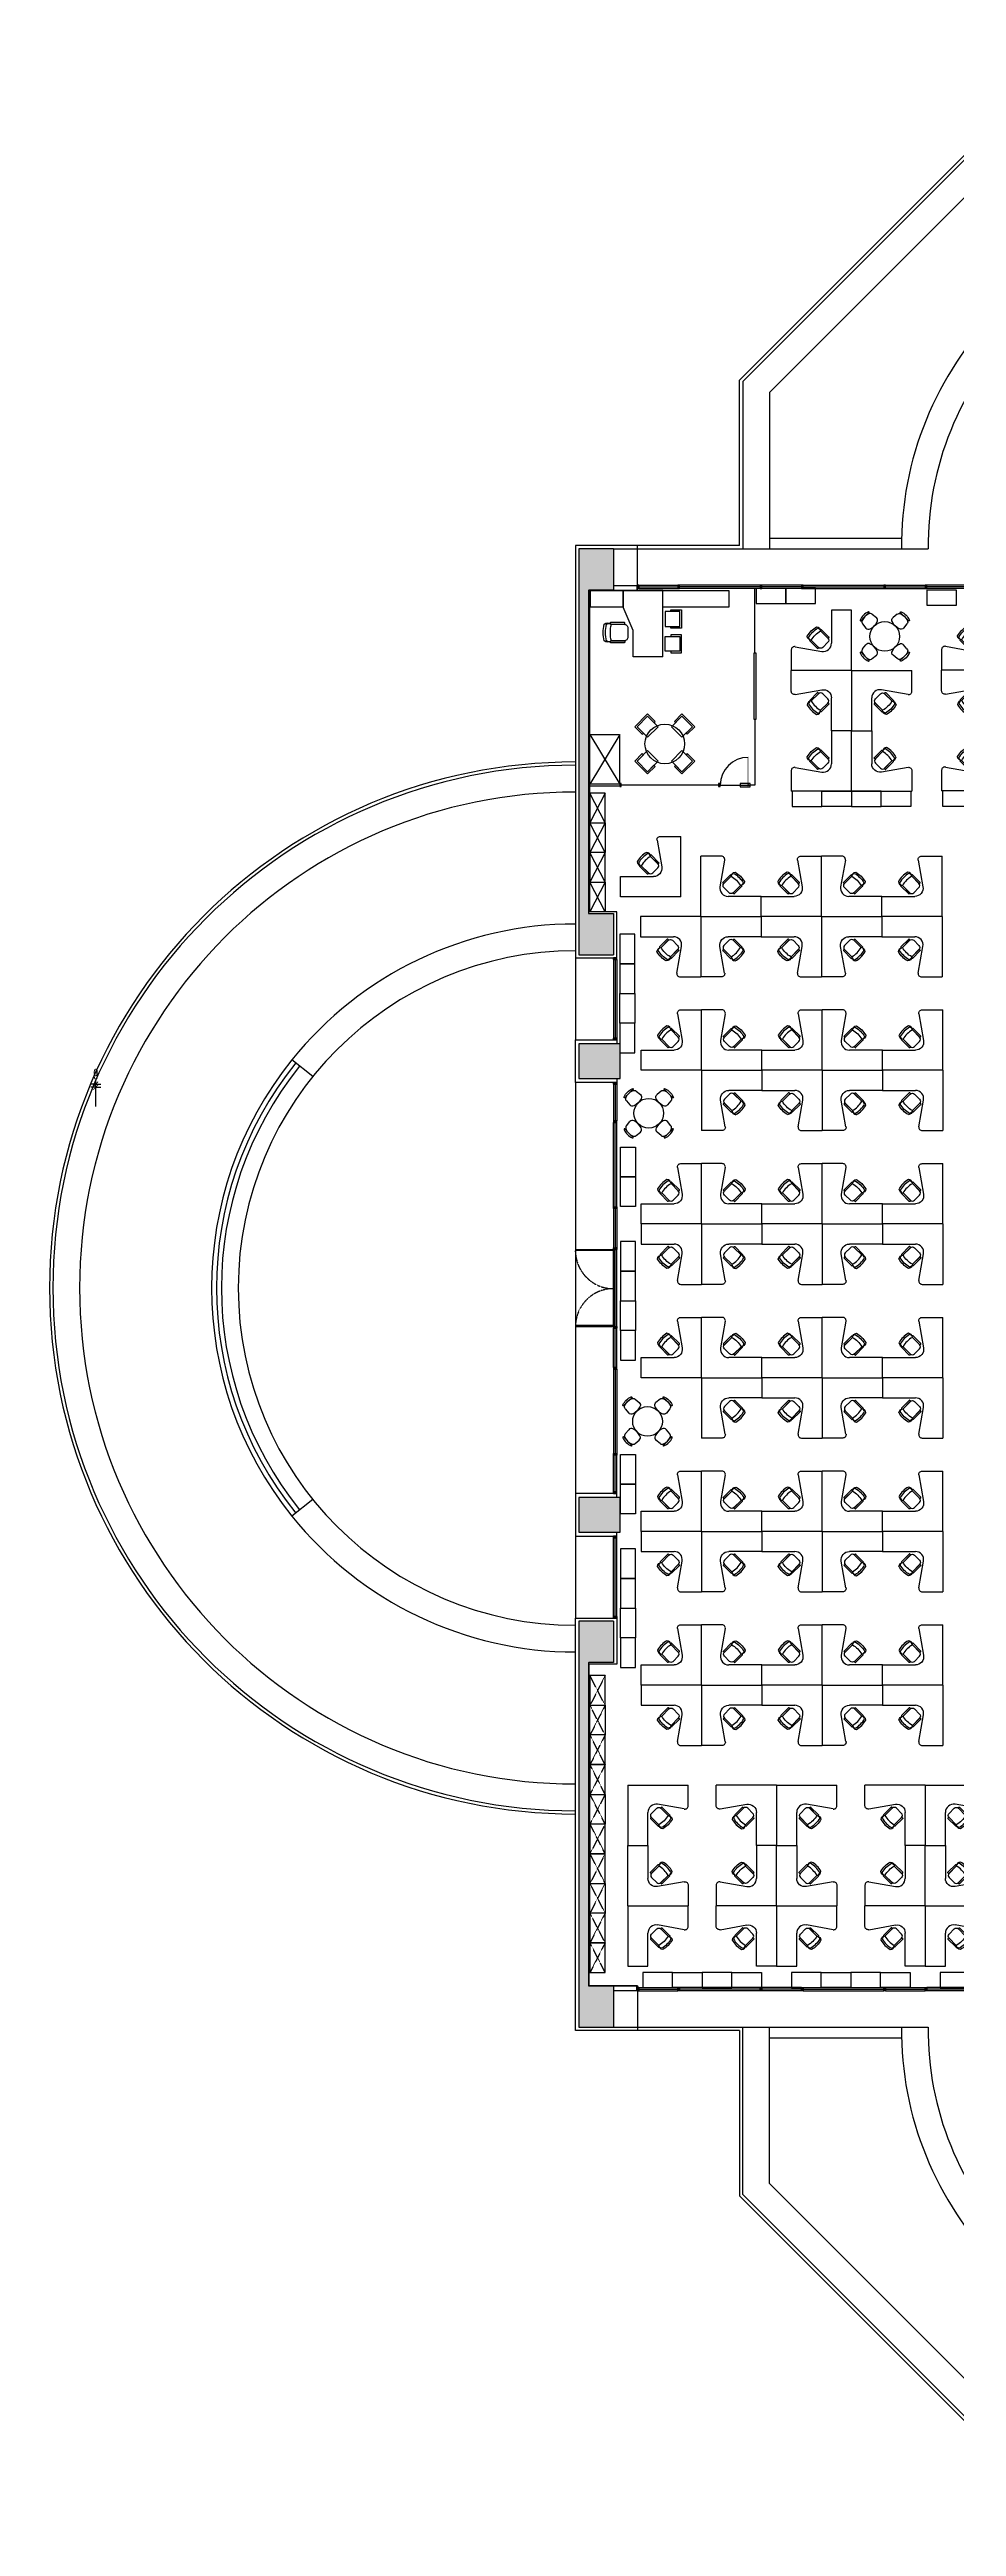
# Model space of a CAD drawing. Header units: millimetres. Extents: x 489570 to 664474, y -400689 to -233120.
# Drawn here: x 489570 to 517057, y -308180 to -233120 of the extents above; entities that cross this region are included whole.
import ezdxf
from ezdxf.lldxf.tags import DXFTag

# ---------------------------------------------------------------- set-up
doc = ezdxf.new("R2010")
doc.units = ezdxf.units.MM
doc.header["$LTSCALE"] = 10
doc.header["$MEASUREMENT"] = 0
doc.linetypes.add('HIDDEN', pattern=[0.375, 0.25, -0.125])
for name, color, linetype in [('03AFP', 2, 'Continuous'), ('06ADS', 6, 'Continuous'), ('07APP', 7, 'Continuous'), ('XREF BB LVL 3$0$FUR', 9, 'Continuous'), ('XREF BB LVL 3$0$X-WTC3-Level 3 segmented$0$COL', 7, 'Continuous'), ('XREF BB LVL 3$0$X-WTC3-Level 3 segmented$0$DMS', 7, 'Continuous'), ('XREF BB LVL 3$0$X-WTC3-Level 3 segmented$0$DOOR', 2, 'Continuous'), ('XREF BB LVL 3$0$X-WTC3-Level 3 segmented$0$HAT', 251, 'Continuous'), ('XREF BB LVL 3$0$X-WTC3-Level 3 segmented$0$KACA', 7, 'Continuous'), ('XREF BB LVL 3$0$X-WTC3-Level 3 segmented$0$par-ceil', 3, 'Continuous'), ('XREF BB LVL 3$0$X-WTC3-Level 3 segmented$0$WAL', 7, 'Continuous'), ('XREF BB LVL 3$0$X-WTC3-Level 3 segmented$0$WIN', 2, 'Continuous'), ('XREF WTC3 FPPP MAY09 1$0$FURN', 9, 'Continuous'), ('XREF WTC3 FPPP MAY09 1$0$X-WTC3-Level 3 segmented$0$PAR-FUL', 2, 'Continuous'), ('XREF WTC3 FPPP MAY09 1$0$X-WTC3-Level 3 segmented$0$WAL', 7, 'Continuous')]:
    doc.layers.add(name, color=color, linetype=linetype)
doc.styles.add('XREF BB LVL 3$0$X-WTC3-Level 3 segmented$0$PTI', font='romans.shx', dxfattribs={"width": 0.8})
tags = doc.linetypes.add('XREF WTC3 FPPP MAY09 1$0$HIDDEN', pattern=[0.375, 0.25, -0.125]).pattern_tags.tags
tags[6:7] = [DXFTag(74, 4), DXFTag(75, 0), DXFTag(340, '0'), DXFTag(46, 1.0), DXFTag(50, 0.0), DXFTag(44, 0.0), DXFTag(45, 0.0)]
tags[4:5] = [DXFTag(74, 4), DXFTag(75, 0), DXFTag(340, '0'), DXFTag(46, 1.0), DXFTag(50, 0.0), DXFTag(44, 0.0), DXFTag(45, 0.0)]
doc.dimstyles.new('XREF BB LVL 3$0$X-WTC3-Level 3 segmented$0$DIM100', dxfattribs={"dimscale": 100, "dimtxt": 2, "dimasz": 1.5, "dimexe": 1, "dimexo": 0.5, "dimgap": 1, "dimtad": 1, "dimdec": 0, "dimdsep": 46, "dimtxsty": 'XREF BB LVL 3$0$X-WTC3-Level 3 segmented$0$PTI', "dimblk1": 'XREF BB LVL 3$0$X-WTC3-Level 3 segmented$0$_ArchTick', "dimblk2": 'XREF BB LVL 3$0$X-WTC3-Level 3 segmented$0$_ArchTick', "dimsah": 1, "dimcen": 1, "dimdle": 1, "dimclrd": 1, "dimclre": 1, "dimclrt": 140, "dimadec": 0, "dimazin": 0, "dimtfac": 0.5, "dimtdec": 0, "dimtofl": 0, "dimtmove": 2, "dimatfit": 3, "dimfxl": 1, "dimtolj": 1, "dimarcsym": 0})

# ---------------------------------------------------------------- blocks, each defined once
blk = doc.blocks.new('XREF WTC3 FPPP MAY09 1$0$kursi')
at = {"layer": '03AFP', "linetype": 'ByBlock'}
for points in [[(200, -400), (200, -90, 0.414214), (110, 0), (-110, 0, 0.414214), (-200, -90), (-200, -400)], [(-200, -400), (-200, -87, 0.414214), (-210, -77), (-235, -77, 0.414214), (-245, -87), (-245, -418, 0.414214), (-235, -428), (-219, -428)], [(200, -400), (200, -87, -0.414214), (210, -77), (235, -77, -0.414214), (245, -87), (245, -418, -0.414214), (235, -428), (219, -428)]]:
    blk.add_lwpolyline(points, format="xyb", dxfattribs=at)
for centre, radius, start, end in [((-105, -487), 129, 137.66689, 222.33311), ((-125, -460), 96, 141.54363, 218.45637), ((0, 340), 766, 254.87154, 285.12846), ((0, 220), 766, 254.87154, 285.12846), ((0, 166), 766, 254.87154, 285.12846), ((105, -487), 129, 317.66689, 42.33311), ((125, -460), 96, 321.54363, 38.45637)]:
    blk.add_arc(centre, radius, start, end, dxfattribs=at)
blk = doc.blocks.new('XREF WTC3 FPPP MAY09 1$0$hsbc sing')
for p, q in [((-25, 0), (-25, -1829)), ((-25, 0), (1644, 0)), ((-25, 0), (1644, 0)), ((1089, 0), (1804, 0)), ((1804, -627), (1804, 0)), ((1687, -725), (878, -582)), ((585, -1829), (585, -829)), ((-25, -1829), (585, -1829))]:
    blk.add_line(p, q)
for centre, radius, start, end in [((835, -829), 250, 80, 180), ((1704, -627), 100, 260, 0)]:
    blk.add_arc(centre, radius, start, end)
at = {"xscale": -1, "rotation": 45.00000000000005}
blk.add_blockref('XREF WTC3 FPPP MAY09 1$0$kursi', (773, -779), dxfattribs=at)
blk = doc.blocks.new('XREF WTC3 FPPP MAY09 1$0$WC')
at = {"layer": '03AFP'}
for p, q in [((-0.208, -0.444), (-0.225, -0.283)), ((0.208, -0.444), (0.225, -0.283))]:
    blk.add_line(p, q, dxfattribs=at)
blk.add_lwpolyline([(0.225, -0.283, 0.371325), (0.15, -0.176, 0.17376), (-0.15, -0.176, 0.371325), (-0.225, -0.283)], format="xyb", dxfattribs=at)
for centre, radius, start, end in [((-0.109, -0.434), 0.1, 185.71059, 251.51797), ((-0.169, -0.561), 0.02, 82.7899, 249.47837), ((0, -0.109), 0.503, 249.47837, 290.52163), ((0, 0.778), 1.33, 262.7899, 277.2101), ((0, -0.109), 0.443, 251.51797, 288.48203), ((0.109, -0.434), 0.1, 288.48203, 354.28941), ((0.169, -0.561), 0.02, 290.52163, 97.2101)]:
    blk.add_arc(centre, radius, start, end, dxfattribs=at)
blk = doc.blocks.new('XREF WTC3 FPPP MAY09 1$0$KURSI STAF')
at = {"layer": 'XREF WTC3 FPPP MAY09 1$0$FURN', "xscale": 1000, "yscale": 1000, "zscale": 1000, "rotation": 179.9999999195218}
blk.add_blockref('XREF WTC3 FPPP MAY09 1$0$WC', (0, -109), dxfattribs=at)
blk = doc.blocks.new('XREF WTC3 FPPP MAY09 1$0$MEJA MEETING4')
at = {"layer": '03AFP'}
blk.add_circle((0, 0), 450, dxfattribs=at)
for p, rotation in [((-289, 289), 45), ((-289, -289), 135)]:
    blk.add_blockref('XREF WTC3 FPPP MAY09 1$0$KURSI STAF', p, dxfattribs=dict(rotation=rotation))
at = {"xscale": -1}
for p, rotation in [((289, 289), 315), ((289, -289), 225)]:
    blk.add_blockref('XREF WTC3 FPPP MAY09 1$0$KURSI STAF', p, dxfattribs=dict(at, rotation=rotation))
blk = doc.blocks.new('XREF WTC3 FPPP MAY09 1$0$exe')
at = {"layer": '03AFP'}
for p, q in [((-2005, 2210), (5, 2210)), ((-2005, 2210), (-2005, 1310)), ((-2000, 2210), (-2000, 1310)), ((0, 2210), (0, 0)), ((5, 2210), (5, 1010)), ((-2005, 1310), (-1200, 1310)), ((-2005, 1310), (-1200, 1310)), ((-1200, 1310), (-500, 1010)), ((-500, 1010), (-500, 0)), ((-500, 1010), (5, 1010)), ((-500, 1010), (5, 1010)), ((0, 1005), (-500, 1005)), ((0, 5), (-500, 5)), ((-500, 0), (0, 0)), ((-500, 0), (0, 0))]:
    blk.add_line(p, q, dxfattribs=at)
for points in [[(-1384, 2726), (-1834, 2726), (-1834, 2276), (-1384, 2276), (-1384, 2726), (-1834, 2726), (-1834, 2451), (-1884, 2451), (-1884, 2776), (-1334, 2776), (-1334, 2451), (-1384, 2451), (-1384, 2726)], [(-1083, 2726), (-633, 2726), (-633, 2276), (-1083, 2276), (-1083, 2726), (-633, 2726), (-633, 2451), (-583, 2451), (-583, 2776), (-1133, 2776), (-1133, 2451), (-1083, 2451), (-1083, 2726)]]:
    blk.add_lwpolyline(points, close=True, dxfattribs=at)
at = {"layer": '03AFP', "xscale": 1.249996469973075, "yscale": 1.249996469973075, "zscale": 1.249996469973075}
blk.add_blockref('XREF WTC3 FPPP MAY09 1$0$kursi', (-1267, 1150), dxfattribs=at)
blk = doc.blocks.new('XREF WTC3 FPPP MAY09 1$0$1200-4')
at = {"layer": '03AFP'}
for points in [[(-840, 522), (-522, 840), (-203, 522), (-522, 203), (-840, 522), (-522, 840), (-327, 645), (-292, 681), (-522, 910), (-910, 522), (-681, 292), (-645, 327), (-840, 522)], [(840, 522), (522, 840), (203, 522), (522, 203), (840, 522), (522, 840), (327, 645), (292, 681), (522, 910), (910, 522), (681, 292), (645, 327), (840, 522)], [(-840, -522), (-522, -840), (-203, -522), (-522, -203), (-840, -522), (-522, -840), (-327, -645), (-292, -681), (-522, -910), (-910, -522), (-681, -292), (-645, -327), (-840, -522)], [(840, -522), (522, -840), (203, -522), (522, -203), (840, -522), (522, -840), (327, -645), (292, -681), (522, -910), (910, -522), (681, -292), (645, -327), (840, -522)]]:
    blk.add_lwpolyline(points, close=True, dxfattribs=at)
blk.add_circle((0, 0), 600, dxfattribs=at)
blk = doc.blocks.new('XREF WTC3 FPPP MAY09 1$0$X-WTC3-Level 3 segmented$0$FRAME')
at = {"const_width": 13}
blk.add_lwpolyline([(-47, 23), (853, 24)], dxfattribs=at)
at = {"color": 1}
blk.add_lwpolyline([(-37, 263), (-37, -37), (63, -37), (63, 263)], close=True, dxfattribs=at)
blk.add_circle((13, 23), 15, dxfattribs=at)
blk.add_arc((13, 23), 840, 0.05288, 90, dxfattribs=at)
blk = doc.blocks.new('XREF WTC3 FPPP MAY09 1$0$X-WTC3-Level 3 segmented$0$P non F')
at = {"rotation": 180}
blk.add_blockref('XREF WTC3 FPPP MAY09 1$0$X-WTC3-Level 3 segmented$0$FRAME', (0, 30), dxfattribs=at)
blk = doc.blocks.new('XREF BB LVL 3$0$X-WTC3-Level 3 segmented$0$_ArchTick')
at = {"color": 0, "linetype": 'ByBlock', "const_width": 0.15}
blk.add_lwpolyline([(-0.5, -0.5), (0.5, 0.5)], dxfattribs=at)
blk = doc.blocks.new('*D66')
at = {"color": 1, "lineweight": -2, "transparency": 16777216}
for p, q in [((490970, -264566), (490820, -264566)), ((490970, -265149), (490970, -264466)), ((490970, -265149), (490970, -264466)), ((490970, -264566), (491120, -264566))]:
    blk.add_line(p, q, dxfattribs=at)
at = {"layer": 'Defpoints', "color": 0, "transparency": 16777216}
for p in [(490970, -264566), (490970, -265199), (490970, -265199)]:
    blk.add_point(p, dxfattribs=at)
at = {"color": 1, "lineweight": -2, "transparency": 16777216, "xscale": 150, "yscale": 150, "zscale": 150}
blk.add_blockref('XREF BB LVL 3$0$X-WTC3-Level 3 segmented$0$_ArchTick', (490970, -264566), dxfattribs=at)
at = {"color": 1, "lineweight": -2, "transparency": 16777216, "xscale": 150, "yscale": 150, "zscale": 150, "rotation": 180}
blk.add_blockref('XREF BB LVL 3$0$X-WTC3-Level 3 segmented$0$_ArchTick', (490970, -264566), dxfattribs=at)
at = {"color": 140, "transparency": 16777216, "insert": (490970, -264216), "char_height": 200, "attachment_point": 5, "style": 'XREF BB LVL 3$0$X-WTC3-Level 3 segmented$0$PTI'}
blk.add_mtext('\\A1;0', dxfattribs=at)
blk = doc.blocks.new('*D67')
at = {"color": 1, "lineweight": -2, "transparency": 16777216}
for p, q in [((490970, -264471), (490820, -264471)), ((490970, -265149), (490970, -264371)), ((490970, -265149), (490970, -264371)), ((490970, -264471), (491120, -264471))]:
    blk.add_line(p, q, dxfattribs=at)
at = {"layer": 'Defpoints', "color": 0, "transparency": 16777216}
for p in [(490970, -264471), (490970, -265199), (490970, -265199)]:
    blk.add_point(p, dxfattribs=at)
at = {"color": 1, "lineweight": -2, "transparency": 16777216, "xscale": 150, "yscale": 150, "zscale": 150}
blk.add_blockref('XREF BB LVL 3$0$X-WTC3-Level 3 segmented$0$_ArchTick', (490970, -264471), dxfattribs=at)
at = {"color": 1, "lineweight": -2, "transparency": 16777216, "xscale": 150, "yscale": 150, "zscale": 150, "rotation": 180}
blk.add_blockref('XREF BB LVL 3$0$X-WTC3-Level 3 segmented$0$_ArchTick', (490970, -264471), dxfattribs=at)
at = {"color": 140, "transparency": 16777216, "insert": (490970, -264121), "char_height": 200, "attachment_point": 5, "style": 'XREF BB LVL 3$0$X-WTC3-Level 3 segmented$0$PTI'}
blk.add_mtext('\\A1;0', dxfattribs=at)
blk = doc.blocks.new('XREF BB LVL 3$0$X-WTC3-Level 3 segmented$0$C125105')
at = {"layer": 'XREF BB LVL 3$0$X-WTC3-Level 3 segmented$0$HAT'}
blk.add_hatch(color=256, dxfattribs=at).paths.add_polyline_path([(-524.75, -1250), (525.25, -1250), (525.25, 0), (-524.75, 0)])
at = {"layer": 'XREF BB LVL 3$0$X-WTC3-Level 3 segmented$0$COL'}
blk.add_lwpolyline([(-524.75, -1250), (525.25, -1250), (525.25, 0), (-524.75, 0)], close=True, dxfattribs=at)
blk = doc.blocks.new('XREF BB LVL 3$0$X-WTC3-Level 3 segmented$0$SH1')
at = {"layer": 'XREF BB LVL 3$0$X-WTC3-Level 3 segmented$0$HAT'}
blk.add_hatch(color=256, dxfattribs=at).paths.add_polyline_path([(12300, -1049.5), (12300, 0), (0, 0), (0, -1050), (1250, -1050), (1250, -300.5), (1250.5, -300), (11049.5, -300), (11050, -300.5), (11050, -1050), (12299.5, -1050)])
at = {"layer": 'XREF BB LVL 3$0$X-WTC3-Level 3 segmented$0$COL'}
for p, q in [((12300, 0), (0, 0)), ((0, 0), (0, -1050)), ((12300, -1049.5), (12300, 0)), ((1250.5, -300), (1250, -300.5)), ((1250, -300.5), (1250, -1050)), ((11049.5, -300), (1250.5, -300)), ((11049.5, -300), (11050, -300.5)), ((11050, -1050), (11050, -300.5)), ((1250, -1050), (0, -1050)), ((12299.5, -1050), (11050, -1050)), ((12300, -1049.5), (12299.5, -1050))]:
    blk.add_line(p, q, dxfattribs=at)
blk = doc.blocks.new('XREF BB LVL 3$0$X-WTC3-Level 3 segmented$0$STRU')
at = {"layer": 'XREF BB LVL 3$0$X-WTC3-Level 3 segmented$0$COL'}
for name, p in [('XREF BB LVL 3$0$X-WTC3-Level 3 segmented$0$SH1', (-22400, 32400)), ('XREF BB LVL 3$0$X-WTC3-Level 3 segmented$0$C125105', (-6875, 32400)), ('XREF BB LVL 3$0$X-WTC3-Level 3 segmented$0$C125105', (6875, 32400)), ('XREF BB LVL 3$0$X-WTC3-Level 3 segmented$0$SH1', (10100, 32400))]:
    blk.add_blockref(name, p, dxfattribs=at)
at = {"layer": 'XREF BB LVL 3$0$X-WTC3-Level 3 segmented$0$COL', "rotation": 90}
for p in [(-22400, 14999.75), (-22400, 12499.75), (-22400, -0.25), (-22400, -12500.25), (-22400, -15000.25)]:
    blk.add_blockref('XREF BB LVL 3$0$X-WTC3-Level 3 segmented$0$C125105', p, dxfattribs=at)
at = {"layer": 'XREF BB LVL 3$0$X-WTC3-Level 3 segmented$0$COL', "xscale": -1}
for name, p, rotation in [('XREF BB LVL 3$0$X-WTC3-Level 3 segmented$0$C125105', (22400, 14999.75), 270), ('XREF BB LVL 3$0$X-WTC3-Level 3 segmented$0$C125105', (22400, 12499.75), 270), ('XREF BB LVL 3$0$X-WTC3-Level 3 segmented$0$C125105', (22400, -0.25), 270), ('XREF BB LVL 3$0$X-WTC3-Level 3 segmented$0$C125105', (22400, -12500.25), 270), ('XREF BB LVL 3$0$X-WTC3-Level 3 segmented$0$C125105', (22400, -15000.25), 270), ('XREF BB LVL 3$0$X-WTC3-Level 3 segmented$0$SH1', (-22400, -32400), 180), ('XREF BB LVL 3$0$X-WTC3-Level 3 segmented$0$C125105', (-6875, -32400), 180), ('XREF BB LVL 3$0$X-WTC3-Level 3 segmented$0$C125105', (6875, -32400), 180), ('XREF BB LVL 3$0$X-WTC3-Level 3 segmented$0$SH1', (10100, -32400), 180)]:
    blk.add_blockref(name, p, dxfattribs=dict(at, rotation=rotation))
blk = doc.blocks.new('XREF BB LVL 3$0$X-WTC3-Level 3 segmented$0$fra2')
for points in [[(0.43, 0), (0, 0), (0, 0.5), (0.43, 0.5)], [(0.43, 0.5), (0.43, 0.46), (0.36, 0.41), (0.36, 0.35), (0.64, 0.35), (0.64, 0.41), (0.57, 0.46), (0.57, 0.5), (1, 0.5), (1, 0), (0.57, 0), (0.57, 0.04), (0.64, 0.09), (0.64, 0.15), (0.36, 0.15), (0.36, 0.09), (0.43, 0.04), (0.43, 0)]]:
    blk.add_lwpolyline(points)
blk.add_lwpolyline([(0.69, 0.3), (0.69, 0.45), (0.95, 0.45), (0.95, 0.05), (0.69, 0.05), (0.69, 0.2), (0.31, 0.2), (0.31, 0.05), (0.05, 0.05), (0.05, 0.45), (0.31, 0.45), (0.31, 0.3)], close=True)
blk = doc.blocks.new('XREF BB LVL 3$0$X-WTC3-Level 3 segmented$0$Fra3')
for points in [[(0.43, 0.5), (0.43, 0.46), (0.36, 0.41), (0.36, 0.35), (0.64, 0.35), (0.64, 0.41), (0.57, 0.46), (0.57, 0.5), (1, 0.5), (1, 0), (0.19, 0), (0, 0), (0, 0.5), (0.43, 0.5)], [(0.81, 0.14), (0.86, 0.14), (0.86, 0.05), (0.95, 0.05), (0.95, 0.45), (0.69, 0.45), (0.69, 0.3), (0.31, 0.3), (0.31, 0.45), (0.05, 0.45), (0.05, 0.05), (0.14, 0.05), (0.14, 0.14), (0.19, 0.14)], [(0.81, 0), (0.81, 0.25), (0.19, 0.25), (0.19, 0)]]:
    blk.add_lwpolyline(points)
blk = doc.blocks.new('XREF BB LVL 3$0$X-WTC3-Level 3 segmented$0$Fra6')
for points in [[(0.43, 0), (0, 0), (0, 0.5), (0.43, 0.5)], [(0.43, 0), (0.43, 0.04), (0.36, 0.09), (0.36, 0.15), (1, 0.15), (1, 0.5), (0.57, 0.5), (0.57, 0.46), (0.64, 0.41), (0.64, 0.35), (0.36, 0.35), (0.36, 0.41), (0.43, 0.46), (0.43, 0.5)]]:
    blk.add_lwpolyline(points)
for points in [[(0.31, 0.3), (0.31, 0.45), (0.05, 0.45), (0.05, 0.05), (0.31, 0.05), (0.31, 0.2), (0.95, 0.2), (0.95, 0.45), (0.69, 0.45), (0.69, 0.3)], [(0.55, 0.45), (0.55, 0.5), (0.45, 0.5), (0.45, 0.45), (0.38, 0.4), (0.38, 0.37), (0.47, 0.37), (0.47, 0.47), (0.53, 0.47), (0.53, 0.37), (0.62, 0.37), (0.62, 0.4)], [(0.39, 0.14), (0.48, 0.14), (0.48, 0.04), (0.56, 0.04), (0.56, 0.14), (0.6, 0.14), (0.6, 0), (0.45, 0), (0.45, 0.04), (0.39, 0.09)]]:
    blk.add_lwpolyline(points, close=True)

msp = doc.modelspace()

# ---------------------------------------------------------------- linework, layer by layer
at = {"layer": '03AFP'}
for p, q in [((506849.5, -253877.3), (505949.5, -255377.3)), ((505949.5, -253877.3), (506849.5, -255377.3)), ((506410, -256550.5), (505950, -255651)), ((506410, -255651), (505950, -256550.5)), ((506410, -256550.5), (505950, -257450)), ((506410, -257450), (505950, -256550.5)), ((506410, -258349.5), (505950, -257450)), ((506410, -257450), (505950, -258349.5)), ((506410, -258349.5), (505950, -259249.1)), ((506410, -259249.1), (505950, -258349.5))]:
    msp.add_line(p, q, dxfattribs=at)
at = {"layer": '03AFP', "color": 1, "linetype": 'HIDDEN'}
for p, q in [((506410, -283295.1), (505950, -282395.5)), ((506410, -282395.5), (505950, -283295.1)), ((506410, -283295.1), (505950, -284194.6)), ((506410, -284194.6), (505950, -283295.1)), ((506410, -285094.1), (505950, -284194.6)), ((506410, -284194.6), (505950, -285094.1)), ((506410, -285993.6), (505950, -285094.1)), ((506410, -285094.1), (505950, -285993.6)), ((506410, -285993.6), (505950, -286893.1)), ((506410, -286893.1), (505950, -285993.6)), ((506410, -287792.6), (505950, -286893.1)), ((506410, -286893.1), (505950, -287792.6)), ((506410, -288692.1), (505950, -287792.6)), ((506410, -287792.6), (505950, -288692.1)), ((506410, -288692.1), (505950, -289591.7)), ((506410, -289591.7), (505950, -288692.1)), ((506410, -290491.2), (505950, -289591.7)), ((506410, -289591.7), (505950, -290491.2)), ((506410, -291390.7), (505950, -290491.2)), ((506410, -290491.2), (505950, -291390.7))]:
    msp.add_line(p, q, dxfattribs=at)
at = {"layer": '03AFP'}
for points in [[(510159.5, -250015.6), (508159.5, -250015.6), (508159.5, -249515.6), (510159.5, -249515.6)], [(510981.8, -249909.6), (511881.3, -249909.6), (511881.3, -249449.6), (510981.8, -249449.6)], [(511881.3, -249909.6), (512780.8, -249909.6), (512780.8, -249449.6), (511881.3, -249449.6)], [(516157.8, -249959.6), (517057.4, -249959.6), (517057.4, -249499.6), (516157.8, -249499.6)], [(505949.5, -255377.3), (505949.3, -253877.3), (506849.3, -253877.3), (506849.3, -255377.3)], [(506410, -256550.5), (506410, -255651), (505950, -255651), (505950, -256550.5)], [(512080.2, -256058), (512979.7, -256058), (512979.7, -255598), (512080.2, -255598)], [(513879.2, -256058), (512979.7, -256058), (512979.7, -255598), (513879.2, -255598)], [(513879.2, -256058), (514778.7, -256058), (514778.7, -255598), (513879.2, -255598)], [(515678.3, -256058), (514778.7, -256058), (514778.7, -255598), (515678.3, -255598)], [(516637.8, -256046.6), (517537.3, -256046.6), (517537.3, -255586.6), (516637.8, -255586.6)], [(506410, -256550.5), (506410, -257450), (505950, -257450), (505950, -256550.5)], [(506410, -258349.5), (506410, -257450), (505950, -257450), (505950, -258349.5)], [(506410, -258349.5), (506410, -259249.1), (505950, -259249.1), (505950, -258349.5)], [(507313, -260822.8), (507313, -259923.3), (506853, -259923.3), (506853, -260822.8)], [(507313, -261722.3), (507313, -260822.8), (506853, -260822.8), (506853, -261722.3)], [(507313, -261722.3), (507313, -262621.8), (506853, -262621.8), (506853, -261722.3)], [(507313, -263521.3), (507313, -262621.8), (506853, -262621.8), (506853, -263521.3)], [(507332.3, -266380.8), (507332.3, -267280.3), (506872.3, -267280.3), (506872.3, -266380.8)], [(507332.3, -267280.3), (507332.3, -268179.8), (506872.3, -268179.8), (506872.3, -267280.3)], [(507332.3, -270139.4), (507332.3, -269239.9), (506872.3, -269239.9), (506872.3, -270139.4)], [(507332.3, -271038.9), (507332.3, -270139.4), (506872.3, -270139.4), (506872.3, -271038.9)], [(507332.3, -271038.9), (507332.3, -271938.4), (506872.3, -271938.4), (506872.3, -271038.9)], [(507332.3, -272837.9), (507332.3, -271938.4), (506872.3, -271938.4), (506872.3, -272837.9)], [(507332.3, -275696.5), (507332.3, -276596), (506872.3, -276596), (506872.3, -275696.5)], [(507332.3, -276596), (507332.3, -277495.6), (506872.3, -277495.6), (506872.3, -276596)], [(507332.3, -279455.1), (507332.3, -278555.6), (506872.3, -278555.6), (506872.3, -279455.1)], [(507332.3, -280354.6), (507332.3, -279455.1), (506872.3, -279455.1), (506872.3, -280354.6)], [(507332.3, -280354.6), (507332.3, -281254.1), (506872.3, -281254.1), (506872.3, -280354.6)], [(507332.3, -282153.6), (507332.3, -281254.1), (506872.3, -281254.1), (506872.3, -282153.6)], [(506410, -283295.1), (506410, -282395.5), (505950, -282395.5), (505950, -283295.1)], [(506410, -283295.1), (506410, -284194.6), (505950, -284194.6), (505950, -283295.1)], [(506410, -285094.1), (506410, -284194.6), (505950, -284194.6), (505950, -285094.1)], [(506410, -285993.6), (506410, -285094.1), (505950, -285094.1), (505950, -285993.6)], [(506410, -285993.6), (506410, -286893.1), (505950, -286893.1), (505950, -285993.6)], [(506410, -287792.6), (506410, -286893.1), (505950, -286893.1), (505950, -287792.6)], [(506410, -288692.1), (506410, -287792.6), (505950, -287792.6), (505950, -288692.1)], [(506410, -288692.1), (506410, -289591.7), (505950, -289591.7), (505950, -288692.1)], [(506410, -290491.2), (506410, -289591.7), (505950, -289591.7), (505950, -290491.2)], [(506410, -291390.7), (506410, -290491.2), (505950, -290491.2), (505950, -291390.7)], [(508451.5, -291389.6), (507551.9, -291389.6), (507551.9, -291849.6), (508451.5, -291849.6)], [(508451.5, -291389.6), (509351, -291389.6), (509351, -291849.6), (508451.5, -291849.6)], [(510250.5, -291389.6), (509351, -291389.6), (509351, -291849.6), (510250.5, -291849.6)], [(510250.5, -291389.6), (511150, -291389.6), (511150, -291849.6), (510250.5, -291849.6)], [(512959.5, -291389.6), (512059.9, -291389.6), (512059.9, -291849.6), (512959.5, -291849.6)], [(512959.5, -291389.6), (513859, -291389.6), (513859, -291849.6), (512959.5, -291849.6)], [(514758.5, -291389.6), (513859, -291389.6), (513859, -291849.6), (514758.5, -291849.6)], [(514758.5, -291389.6), (515658, -291389.6), (515658, -291849.6), (514758.5, -291849.6)], [(517467.5, -291389.6), (516567.9, -291389.6), (516567.9, -291849.6), (517467.5, -291849.6)]]:
    msp.add_lwpolyline(points, close=True, dxfattribs=at)
at = {"layer": '07APP'}
for p, q in [((510949.8, -251409.3), (510949.8, -249449.6)), ((510949.8, -253409.3), (510949.8, -255409.3)), ((510949.8, -255409.3), (510799.8, -255409.3))]:
    msp.add_line(p, q, dxfattribs=at)
msp.add_lwpolyline([(510917.8, -251409.3), (510917.8, -253409.3), (510981.8, -253409.3), (510981.8, -251409.3)], close=True, dxfattribs=at)
for points in [[(506849.8, -255377.3), (505949.8, -255377.3)], [(506849.8, -255441.3), (505949.8, -255441.3)], [(509849.8, -255409.3), (506899.8, -255409.3)]]:
    msp.add_lwpolyline(points, dxfattribs=at)
at = {"layer": 'XREF BB LVL 3$0$FUR'}
msp.add_lwpolyline([(506659.7, -271833.9), (506659.7, -269466.3), (506699.7, -269466.3), (506699.7, -271833.9)], close=True, dxfattribs=at)
at = {"layer": 'XREF BB LVL 3$0$X-WTC3-Level 3 segmented$0$DOOR', "color": 4}
for p, q in [((507420.5, -249399.6), (508623.7, -249399.6)), ((511123.7, -249399.6), (508644.7, -249399.6)), ((512373.7, -249399.6), (511144.7, -249399.6)), ((512394.7, -249399.6), (514873.7, -249399.6)), ((514894.7, -249399.6), (516123.7, -249399.6)), ((518623.7, -249399.6), (516144.7, -249399.6)), ((506709.7, -260684.5), (506709.7, -263089.4)), ((506709.7, -264460.1), (506709.7, -265598.9)), ((506709.7, -268203.1), (506709.7, -265620.8)), ((506709.7, -268225.1), (506709.7, -269444.4)), ((506709.7, -273074.1), (506709.7, -271854.8)), ((506709.7, -273096.1), (506709.7, -275678.4)), ((506709.7, -276839.1), (506709.7, -275700.3)), ((506709.7, -280614.7), (506709.7, -278209.8)), ((507420.5, -291899.6), (508623.7, -291899.6)), ((511123.7, -291899.6), (508644.7, -291899.6)), ((512373.7, -291899.6), (511144.7, -291899.6)), ((512394.7, -291899.6), (514873.7, -291899.6)), ((514894.7, -291899.6), (516123.7, -291899.6)), ((518623.7, -291899.6), (516144.7, -291899.6))]:
    msp.add_line(p, q, dxfattribs=at)
at = {"layer": 'XREF BB LVL 3$0$X-WTC3-Level 3 segmented$0$DOOR'}
for p, q in [((507435, -249349.6), (508609.2, -249349.6)), ((507435, -249449.6), (508609.2, -249449.6)), ((511109.2, -249349.6), (508659.2, -249349.6)), ((511109.2, -249449.6), (508659.2, -249449.6)), ((512359.2, -249349.6), (511159.2, -249349.6)), ((512359.2, -249449.6), (511159.2, -249449.6)), ((512409.2, -249349.6), (514859.2, -249349.6)), ((512409.2, -249449.6), (514859.2, -249449.6)), ((514909.2, -249349.6), (516109.2, -249349.6)), ((514909.2, -249449.6), (516109.2, -249449.6)), ((518609.2, -249349.6), (516159.2, -249349.6)), ((518609.2, -249449.6), (516159.2, -249449.6)), ((506659.7, -260699.1), (506659.7, -263074.9)), ((506759.7, -260699.1), (506759.7, -263074.9)), ((506659.7, -264474.6), (506659.7, -265584.4)), ((506759.7, -264474.6), (506759.7, -265584.4)), ((506659.7, -268188.6), (506659.7, -265635.4)), ((506759.7, -268188.6), (506759.7, -265635.4)), ((506659.7, -268239.6), (506659.7, -269429.9)), ((506759.7, -268239.6), (506759.7, -269429.9)), ((506659.7, -269479.6), (506659.7, -269429.6)), ((506659.7, -269479.6), (506659.7, -269429.6)), ((506659.7, -269429.6), (506759.7, -269429.6)), ((506659.7, -271833.9), (506659.7, -269429.6)), ((506759.7, -269429.6), (506759.7, -269479.6)), ((506759.7, -269429.6), (506759.7, -269479.6)), ((506759.7, -271833.9), (506759.7, -269429.6)), ((505509.7, -269479.6), (506659.7, -269479.6)), ((506659.7, -269509.6), (505509.7, -269509.6)), ((505509.7, -269549.6), (505509.7, -269519.6)), ((506659.7, -269469.6), (506759.7, -269469.6)), ((506659.7, -269479.6), (506659.7, -269509.6)), ((506659.7, -269479.6), (506659.7, -269509.6)), ((505509.7, -271789.6), (505509.7, -271819.6)), ((506659.7, -271789.6), (505509.7, -271789.6)), ((505509.7, -271819.6), (506659.7, -271819.6)), ((506659.7, -271819.6), (506659.7, -271789.6)), ((506659.7, -271819.6), (506659.7, -271869.6)), ((506659.7, -273059.6), (506659.7, -271869.4)), ((506659.7, -271869.6), (506759.7, -271869.6)), ((506759.7, -271869.6), (506759.7, -271819.6)), ((506759.7, -273059.6), (506759.7, -271869.4)), ((506659.7, -273110.6), (506659.7, -275663.9)), ((506759.7, -273110.6), (506759.7, -275663.9)), ((506659.7, -276824.6), (506659.7, -275714.9)), ((506759.7, -276824.6), (506759.7, -275714.9)), ((506659.7, -280600.2), (506659.7, -278224.4)), ((506759.7, -280600.2), (506759.7, -278224.4)), ((507435, -291849.6), (508609.2, -291849.6)), ((507435, -291949.6), (508609.2, -291949.6)), ((511109.2, -291849.6), (508659.2, -291849.6)), ((511109.2, -291949.6), (508659.2, -291949.6)), ((512359.2, -291849.6), (511159.2, -291849.6)), ((512359.2, -291949.6), (511159.2, -291949.6)), ((512409.2, -291849.6), (514859.2, -291849.6)), ((512409.2, -291949.6), (514859.2, -291949.6)), ((514909.2, -291849.6), (516109.2, -291849.6)), ((514909.2, -291949.6), (516109.2, -291949.6)), ((518609.2, -291849.6), (516159.2, -291849.6)), ((518609.2, -291949.6), (516159.2, -291949.6))]:
    msp.add_line(p, q, dxfattribs=at)
at = {"layer": 'XREF BB LVL 3$0$X-WTC3-Level 3 segmented$0$DOOR', "color": 1, "linetype": 'HIDDEN'}
for centre, start, end in [((506660, -269518.9), 181.528306, 269.986032), ((506660, -271820.3), 90.013968, 178.471694)]:
    msp.add_arc(centre, 1150.7, start, end, dxfattribs=at)
at = {"layer": 'XREF BB LVL 3$0$X-WTC3-Level 3 segmented$0$HAT'}
for p, q in [((510579.7, -243178.6), (520538.7, -233219.6)), ((510579.7, -243178.6), (510579.7, -248249.6)), ((506660, -248249.6), (510579.7, -248249.6)), ((510579.7, -248249.6), (511389.7, -248249.6)), ((506660, -249359.6), (507365, -249359.6)), ((506660, -249499.6), (507365, -249499.6)), ((507365, -249359.6), (507365, -249499.6)), ((505509.7, -260649.1), (505509.7, -263124.9)), ((505509.7, -264424.9), (505509.7, -276874.4)), ((505509.7, -278174.4), (505508.5, -280649.6)), ((506659.7, -291800.2), (507365, -291800.2)), ((506660, -291939.6), (507365, -291939.6)), ((507365, -291939.6), (507365, -291799.6)), ((506660, -293049.6), (510579.7, -293049.6)), ((510579.7, -298120.6), (510579.7, -293049.6)), ((510579.7, -293049.6), (511389.7, -293049.6)), ((510579.7, -298120.6), (520538.7, -308079.6))]:
    msp.add_line(p, q, dxfattribs=at)
msp.add_arc((505509.7, -270649.6), 15840, 90, 270, dxfattribs=at)
at = {"layer": 'XREF BB LVL 3$0$X-WTC3-Level 3 segmented$0$KACA'}
msp.add_line((507385, -291800.2), (507385, -291849.6), dxfattribs=at)
at = {"layer": 'XREF BB LVL 3$0$X-WTC3-Level 3 segmented$0$par-ceil'}
for p, q in [((509879.9, -255409.3), (510779.9, -255409.3)), ((506659.7, -269469.6), (506659.7, -271833.9)), ((506759.7, -271819.4), (506759.7, -269479.9))]:
    msp.add_line(p, q, dxfattribs=at)
at = {"layer": 'XREF BB LVL 3$0$X-WTC3-Level 3 segmented$0$WAL'}
for p, q in [((510479.7, -243137.2), (520497.3, -233119.6)), ((511389.7, -243514.1), (520874.2, -234029.6)), ((510479.7, -248149.6), (510479.7, -243137.2)), ((511389.7, -243514.1), (511389.7, -248249.6)), ((507385, -249339.6), (507385, -248149.6)), ((510579.7, -248249.6), (516200.2, -248249.6)), ((511389.7, -247929.6), (515391.9, -247929.6)), ((507385, -249520.6), (505909.7, -249520.6)), ((505930.1, -259249.1), (505929.6, -249520.6)), ((507385, -249520.6), (507385, -249339.6)), ((497545.7, -264244.7), (496914.5, -263737.1)), ((497545.7, -277054.5), (496914.5, -277562.1)), ((505930.1, -291800.2), (505929.6, -282050.2)), ((507385, -291800.2), (505930.1, -291800.2)), ((507385, -291800.2), (507385, -293149.6)), ((510479.7, -293149.6), (510479.7, -298162)), ((510579.7, -293049.6), (516200.2, -293049.6)), ((511389.7, -297785.1), (511389.7, -293049.6)), ((511389.7, -293369.6), (515391.9, -293369.6)), ((511389.7, -297785.1), (520874.2, -307269.6)), ((510479.7, -298162), (520497.3, -308179.6))]:
    msp.add_line(p, q, dxfattribs=at)
for points in [[(510479.7, -248149.6), (505509.7, -248149.6), (505509.7, -260649.1), (506759.7, -260649.1), (506759.7, -259249.1), (505930.1, -259249.1)], [(506759.7, -264299.9), (506759.7, -264424.9), (505509.7, -264424.9), (505509.7, -263124.9), (506759.7, -263124.9), (506759.7, -263249.9)], [(506759.7, -276999.4), (506759.7, -276874.4), (505509.7, -276874.4), (505509.7, -278174.4), (506759.7, -278174.4), (506759.7, -278049.4)], [(510479.7, -293149.6), (505509.7, -293149.6), (505509.7, -280650.2), (506759.7, -280650.2), (506759.7, -282050.2), (505929.6, -282050.2)]]:
    msp.add_lwpolyline(points, dxfattribs=at)
for centre, radius, start, end in [((525509.7, -248159.6), 10120, 90, 180.509554), ((525509.7, -248159.6), 9310, 90, 180.553888), ((505509.7, -270649.6), 15940, 90, 270), ((505509.7, -270649.6), 15030, 90, 270), ((505509.7, -270649.6), 11030, 90, 141.192957), ((505509.7, -270649.6), 10220, 90, 270), ((505509.7, -270649.6), 11030, 141.192957, 218.807043), ((505509.7, -270649.6), 10730, 141.192957, 218.807043), ((505509.7, -270649.6), 11030, 218.807043, 270), ((525509.7, -293139.6), 10120, 179.490446, 270), ((525509.7, -293139.6), 9310, 179.446112, 270)]:
    msp.add_arc(centre, radius, start, end, dxfattribs=at)
at = {"layer": 'XREF BB LVL 3$0$X-WTC3-Level 3 segmented$0$WIN'}
msp.add_arc((505509.7, -270649.6), 10880, 141.192957, 218.807043, dxfattribs=at)
at = {"layer": 'XREF WTC3 FPPP MAY09 1$0$X-WTC3-Level 3 segmented$0$PAR-FUL'}
for points in [[(506849.8, -255456.3), (506899.8, -255456.3), (506899.8, -255362.3), (506849.8, -255362.3)], [(509849.8, -255456.3), (509899.8, -255456.3), (509899.8, -255362.3), (509849.8, -255362.3)]]:
    msp.add_lwpolyline(points, close=True, dxfattribs=at)
at = {"layer": 'XREF WTC3 FPPP MAY09 1$0$X-WTC3-Level 3 segmented$0$WAL'}
for p, q in [((507404.9, -249520.6), (505929.6, -249520.6)), ((505950, -259249.1), (505949.5, -249520.6))]:
    msp.add_line(p, q, dxfattribs=at)

# ---------------------------------------------------------------- block references
msp.add_blockref('XREF WTC3 FPPP MAY09 1$0$MEJA MEETING4', (514883.6, -250905.1))
at = {"rotation": 90}
for p in [(507729.2, -265355.9), (507694.1, -274690.8)]:
    msp.add_blockref('XREF WTC3 FPPP MAY09 1$0$MEJA MEETING4', p, dxfattribs=at)
at = {"layer": '03AFP', "xscale": -1}
for name, p, rotation in [('XREF WTC3 FPPP MAY09 1$0$exe', (505949.5, -249520.6), 270), ('XREF WTC3 FPPP MAY09 1$0$hsbc sing', (513904.2, -255598), 180), ('XREF WTC3 FPPP MAY09 1$0$hsbc sing', (508706.7, -258768.3), 270), ('XREF WTC3 FPPP MAY09 1$0$hsbc sing', (512964.7, -259368.3), 270), ('XREF WTC3 FPPP MAY09 1$0$hsbc sing', (516622.7, -259368.3), 270), ('XREF WTC3 FPPP MAY09 1$0$hsbc sing', (509306.7, -259418.3), 90), ('XREF WTC3 FPPP MAY09 1$0$hsbc sing', (512964.7, -259418.3), 90), ('XREF WTC3 FPPP MAY09 1$0$hsbc sing', (509326, -264026.6), 270), ('XREF WTC3 FPPP MAY09 1$0$hsbc sing', (512984, -264026.6), 270), ('XREF WTC3 FPPP MAY09 1$0$hsbc sing', (516642, -264026.6), 270), ('XREF WTC3 FPPP MAY09 1$0$hsbc sing', (509326, -264076.6), 90), ('XREF WTC3 FPPP MAY09 1$0$hsbc sing', (512984, -264076.6), 90), ('XREF WTC3 FPPP MAY09 1$0$hsbc sing', (509326, -268684.8), 270), ('XREF WTC3 FPPP MAY09 1$0$hsbc sing', (512984, -268684.8), 270), ('XREF WTC3 FPPP MAY09 1$0$hsbc sing', (516642, -268684.8), 270), ('XREF WTC3 FPPP MAY09 1$0$hsbc sing', (509326, -268734.8), 90), ('XREF WTC3 FPPP MAY09 1$0$hsbc sing', (512984, -268734.8), 90), ('XREF WTC3 FPPP MAY09 1$0$hsbc sing', (509326, -273342.9), 270), ('XREF WTC3 FPPP MAY09 1$0$hsbc sing', (516642, -273342.9), 270), ('XREF WTC3 FPPP MAY09 1$0$hsbc sing', (509326, -273392.9), 90), ('XREF WTC3 FPPP MAY09 1$0$hsbc sing', (512984, -273392.9), 90), ('XREF WTC3 FPPP MAY09 1$0$hsbc sing', (509326, -278000.6), 270), ('XREF WTC3 FPPP MAY09 1$0$hsbc sing', (512984, -278000.6), 270), ('XREF WTC3 FPPP MAY09 1$0$hsbc sing', (516642, -278000.6), 270), ('XREF WTC3 FPPP MAY09 1$0$hsbc sing', (509326, -278050.6), 90), ('XREF WTC3 FPPP MAY09 1$0$hsbc sing', (512984, -278050.6), 90), ('XREF WTC3 FPPP MAY09 1$0$hsbc sing', (509326, -282658.6), 270), ('XREF WTC3 FPPP MAY09 1$0$hsbc sing', (512984, -282658.6), 270), ('XREF WTC3 FPPP MAY09 1$0$hsbc sing', (516642, -282658.6), 270), ('XREF WTC3 FPPP MAY09 1$0$hsbc sing', (509326, -282708.6), 90), ('XREF WTC3 FPPP MAY09 1$0$hsbc sing', (512984, -282708.6), 90), ('XREF WTC3 FPPP MAY09 1$0$hsbc sing', (507122, -289370.6), 180), ('XREF WTC3 FPPP MAY09 1$0$hsbc sing', (511630, -289370.6), 180), ('XREF WTC3 FPPP MAY09 1$0$hsbc sing', (516138, -289370.6), 180)]:
    msp.add_blockref(name, p, dxfattribs=dict(at, rotation=rotation))
at = {"layer": '03AFP'}
for name, p, rotation in [('XREF WTC3 FPPP MAY09 1$0$hsbc sing', (513854.2, -251940), 180), ('XREF WTC3 FPPP MAY09 1$0$hsbc sing', (518411.8, -251928.6), 180), ('XREF WTC3 FPPP MAY09 1$0$1200-4', (508216.4, -254162.8), 180), ('XREF WTC3 FPPP MAY09 1$0$hsbc sing', (513854.2, -255598), 180), ('XREF WTC3 FPPP MAY09 1$0$hsbc sing', (518411.8, -255586.6), 180), ('XREF WTC3 FPPP MAY09 1$0$hsbc sing', (509306.7, -259368.3), 90), ('XREF WTC3 FPPP MAY09 1$0$hsbc sing', (512964.7, -259368.3), 90), ('XREF WTC3 FPPP MAY09 1$0$hsbc sing', (509306.7, -259418.3), 270), ('XREF WTC3 FPPP MAY09 1$0$hsbc sing', (512964.7, -259418.3), 270), ('XREF WTC3 FPPP MAY09 1$0$hsbc sing', (516622.7, -259418.3), 270), ('XREF WTC3 FPPP MAY09 1$0$hsbc sing', (509326, -264026.6), 90), ('XREF WTC3 FPPP MAY09 1$0$hsbc sing', (512984, -264026.6), 90), ('XREF WTC3 FPPP MAY09 1$0$hsbc sing', (512984, -264076.6), 270), ('XREF WTC3 FPPP MAY09 1$0$hsbc sing', (516642, -264076.6), 270), ('XREF WTC3 FPPP MAY09 1$0$hsbc sing', (509326, -268684.8), 90), ('XREF WTC3 FPPP MAY09 1$0$hsbc sing', (512984, -268684.8), 90), ('XREF WTC3 FPPP MAY09 1$0$hsbc sing', (509326, -268734.8), 270), ('XREF WTC3 FPPP MAY09 1$0$hsbc sing', (512984, -268734.8), 270), ('XREF WTC3 FPPP MAY09 1$0$hsbc sing', (516642, -268734.8), 270), ('XREF WTC3 FPPP MAY09 1$0$hsbc sing', (509326, -273342.9), 90), ('XREF WTC3 FPPP MAY09 1$0$hsbc sing', (512984, -273392.9), 270), ('XREF WTC3 FPPP MAY09 1$0$hsbc sing', (516642, -273392.9), 270), ('XREF WTC3 FPPP MAY09 1$0$hsbc sing', (509326, -278000.6), 90), ('XREF WTC3 FPPP MAY09 1$0$hsbc sing', (512984, -278000.6), 90), ('XREF WTC3 FPPP MAY09 1$0$hsbc sing', (509326, -278050.6), 270), ('XREF WTC3 FPPP MAY09 1$0$hsbc sing', (512984, -278050.6), 270), ('XREF WTC3 FPPP MAY09 1$0$hsbc sing', (516642, -278050.6), 270), ('XREF WTC3 FPPP MAY09 1$0$hsbc sing', (509326, -282658.6), 90), ('XREF WTC3 FPPP MAY09 1$0$hsbc sing', (512984, -282658.6), 90), ('XREF WTC3 FPPP MAY09 1$0$hsbc sing', (509326, -282708.6), 270), ('XREF WTC3 FPPP MAY09 1$0$hsbc sing', (512984, -282708.6), 270), ('XREF WTC3 FPPP MAY09 1$0$hsbc sing', (516642, -282708.6), 270), ('XREF WTC3 FPPP MAY09 1$0$hsbc sing', (511580, -289370.6), 180), ('XREF WTC3 FPPP MAY09 1$0$hsbc sing', (516088, -289370.6), 180)]:
    msp.add_blockref(name, p, dxfattribs=dict(at, rotation=rotation))
at = {"layer": '03AFP', "xscale": -1}
for p in [(513854.2, -251940), (518411.8, -251928.6), (511580, -285712.6), (516088, -285712.6), (511580, -289370.6), (516088, -289370.6)]:
    msp.add_blockref('XREF WTC3 FPPP MAY09 1$0$hsbc sing', p, dxfattribs=at)
at = {"layer": '03AFP'}
for p in [(513904.2, -251940), (507122, -285712.6), (511630, -285712.6), (516138, -285712.6), (507122, -289370.6), (511630, -289370.6), (516138, -289370.6)]:
    msp.add_blockref('XREF WTC3 FPPP MAY09 1$0$hsbc sing', p, dxfattribs=at)
at = {"layer": '03AFP', "linetype": 'XREF WTC3 FPPP MAY09 1$0$HIDDEN', "ltscale": 3, "xscale": -1, "rotation": 270}
msp.add_blockref('XREF WTC3 FPPP MAY09 1$0$hsbc sing', (512984, -273342.9), dxfattribs=at)
at = {"layer": '03AFP', "linetype": 'XREF WTC3 FPPP MAY09 1$0$HIDDEN', "ltscale": 3, "rotation": 90}
msp.add_blockref('XREF WTC3 FPPP MAY09 1$0$hsbc sing', (512984, -273342.9), dxfattribs=at)
at = {"layer": '06ADS', "rotation": 270}
msp.add_blockref('XREF WTC3 FPPP MAY09 1$0$X-WTC3-Level 3 segmented$0$P non F', (510733, -255422.6), dxfattribs=at)
at = {"layer": 'XREF BB LVL 3$0$X-WTC3-Level 3 segmented$0$DMS', "rotation": 90}
msp.add_blockref('XREF BB LVL 3$0$X-WTC3-Level 3 segmented$0$STRU', (538009.7, -270649.6), dxfattribs=at)
at = {"layer": 'XREF BB LVL 3$0$X-WTC3-Level 3 segmented$0$DOOR', "yscale": 100, "zscale": 100}
for name, p, xscale, rotation in [('XREF BB LVL 3$0$X-WTC3-Level 3 segmented$0$Fra3', (507385.2, -249349.6), 100, 270), ('XREF BB LVL 3$0$X-WTC3-Level 3 segmented$0$fra2', (508659.7, -249349.6), -100, 90), ('XREF BB LVL 3$0$X-WTC3-Level 3 segmented$0$fra2', (511159.7, -249349.6), -100, 90), ('XREF BB LVL 3$0$X-WTC3-Level 3 segmented$0$fra2', (512409.7, -249349.6), -100, 90), ('XREF BB LVL 3$0$X-WTC3-Level 3 segmented$0$fra2', (514909.7, -249349.6), -100, 90), ('XREF BB LVL 3$0$X-WTC3-Level 3 segmented$0$fra2', (516159.7, -249349.6), -100, 90), ('XREF BB LVL 3$0$X-WTC3-Level 3 segmented$0$Fra3', (506659.7, -260649.1), -100, 180), ('XREF BB LVL 3$0$X-WTC3-Level 3 segmented$0$Fra3', (506759.7, -264424.9), 100, 180), ('XREF BB LVL 3$0$X-WTC3-Level 3 segmented$0$fra2', (506759.7, -268189.1), 100, 180), ('XREF BB LVL 3$0$X-WTC3-Level 3 segmented$0$Fra6', (506759.7, -271819.4), 100, 180), ('XREF BB LVL 3$0$X-WTC3-Level 3 segmented$0$fra2', (506759.7, -275664.4), 100, 180), ('XREF BB LVL 3$0$X-WTC3-Level 3 segmented$0$Fra3', (506659.7, -278174.4), -100, 180), ('XREF BB LVL 3$0$X-WTC3-Level 3 segmented$0$Fra3', (507385.2, -291949.6), -100, 270), ('XREF BB LVL 3$0$X-WTC3-Level 3 segmented$0$fra2', (508659.7, -291949.6), 100, 90), ('XREF BB LVL 3$0$X-WTC3-Level 3 segmented$0$fra2', (511159.7, -291949.6), 100, 90), ('XREF BB LVL 3$0$X-WTC3-Level 3 segmented$0$fra2', (512409.7, -291949.6), 100, 90), ('XREF BB LVL 3$0$X-WTC3-Level 3 segmented$0$fra2', (514909.7, -291949.6), 100, 90), ('XREF BB LVL 3$0$X-WTC3-Level 3 segmented$0$fra2', (516159.7, -291949.6), 100, 90)]:
    msp.add_blockref(name, p, dxfattribs=dict(at, xscale=xscale, rotation=rotation))
for name, p, xscale in [('XREF BB LVL 3$0$X-WTC3-Level 3 segmented$0$Fra3', (506659.7, -263124.9), 100), ('XREF BB LVL 3$0$X-WTC3-Level 3 segmented$0$fra2', (506759.7, -265634.9), -100), ('XREF BB LVL 3$0$X-WTC3-Level 3 segmented$0$Fra6', (506759.7, -269479.9), -100), ('XREF BB LVL 3$0$X-WTC3-Level 3 segmented$0$Fra6', (506759.7, -269479.9), -100), ('XREF BB LVL 3$0$X-WTC3-Level 3 segmented$0$fra2', (506759.7, -273110.1), -100), ('XREF BB LVL 3$0$X-WTC3-Level 3 segmented$0$Fra3', (506759.7, -276874.4), -100), ('XREF BB LVL 3$0$X-WTC3-Level 3 segmented$0$Fra3', (506659.7, -280650.2), 100)]:
    msp.add_blockref(name, p, dxfattribs=dict(at, xscale=xscale))

# ---------------------------------------------------------------- dimensions: what is measured, and where the dimension line sits
for base, picture, middle in [((490970.2568099, -264470.8379689), '*D67', (490970.2568099, -264120.8379689)), ((490970.2568099, -264565.7341933), '*D66', (490970.2568099, -264215.7341933))]:
    dim = msp.add_linear_dim(base=base, p1=(490970.2568099, -265198.5419504), p2=(490970.2568099, -265198.5419504), angle=180, dimstyle='XREF BB LVL 3$0$X-WTC3-Level 3 segmented$0$DIM100')
    dim.commit()
    dim.dimension.update_dxf_attribs({"geometry": picture, "text_midpoint": middle})

doc.saveas('drawing.dxf')
